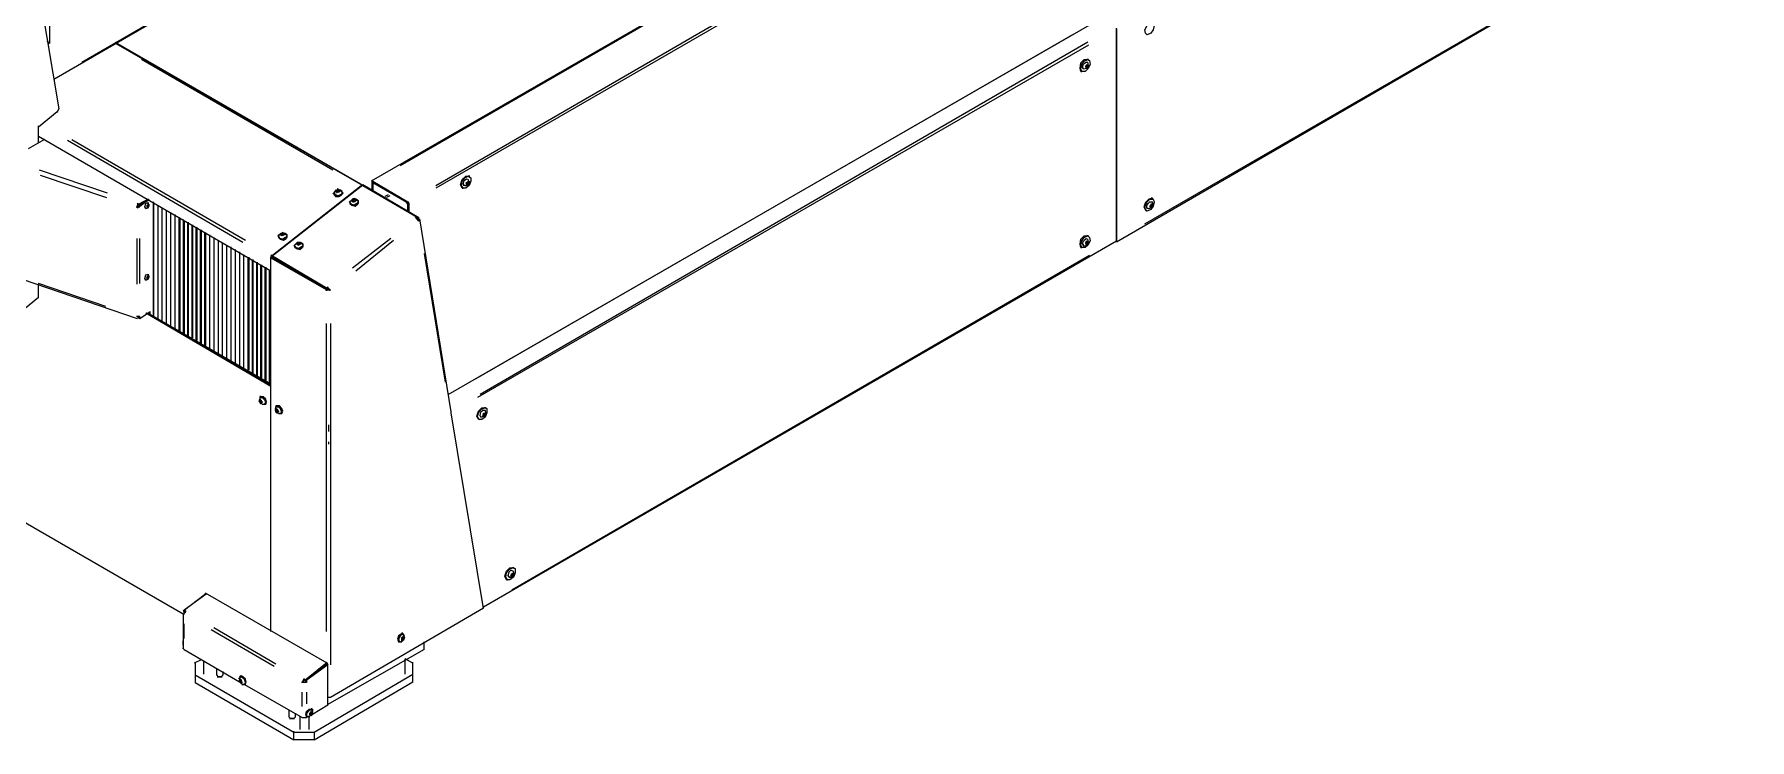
# Model space of a CAD drawing. Header units: inches. Extents: x 144 to 9879, y -166 to 6992.
# Drawn here: x 7212 to 9627, y 963 to 1956 of the extents above; entities that cross this region are included whole.
import ezdxf

# ---------------------------------------------------------------- set-up
doc = ezdxf.new("R2010")
doc.units = ezdxf.units.IN
doc.header["$MEASUREMENT"] = 0

msp = doc.modelspace()

# ---------------------------------------------------------------- linework, layer by layer
at = {"color": 7}
for points in [[(7239.5, 1892.7), (8329.4, 2522.7)], [(7279, 1916.7), (8291.1, 2502.4)], [(8655.2, 2307.1), (7686.2, 1749)], [(8616.9, 2284.4), (7727, 1770.5)], [(7777.3, 1743), (8666, 2258)], [(8667.2, 2253.2), (7777.3, 1739.4)], [(8735.5, 1663.9), (9626.6, 2180.2)], [(8775, 1689.1), (9588.3, 2158.6)], [(7246.7, 1850.8), (7204.7, 2102.3)], [(7233.5, 2119.1), (7233.5, 1943)], [(8712.7, 1977.7), (7794, 1448.3)], [(8735.5, 1665.1), (8735.5, 1964.6)], [(8735.5, 1963.4), (8735.5, 1665.1)], [(8787, 1971.8), (8788.2, 1968.2), (8787, 1962.2), (8783.4, 1957.4), (8778.6, 1955), (8776.2, 1957.4), (8775, 1962.2), (8778.6, 1968.2), (8782.2, 1971.8), (8787, 1971.8)], [(7233.5, 1943), (7229.9, 1946.6)], [(7231.1, 1945.4), (7233.5, 1943)], [(7674.3, 1743), (7325.7, 1944.2)], [(7326.9, 1943), (7674.3, 1743)], [(8673.2, 1955), (7833.6, 1471.1)], [(8696, 1940.6), (7836, 1444.7)], [(7839.6, 1449.5), (8694.8, 1945.4)], [(7632.3, 1764.5), (7362.8, 1920.3)], [(8685.2, 1903.5), (8684, 1908.3), (8685.2, 1915.5), (8690, 1920.3), (8694.8, 1920.3)], [(8686.4, 1903.5), (8685.2, 1907.1), (8686.4, 1913.1), (8690, 1917.9), (8694.8, 1920.3), (8697.2, 1919.1), (8698.3, 1913.1), (8694.8, 1907.1), (8691.2, 1903.5), (8686.4, 1903.5)], [(8688.8, 1907.1), (8687.6, 1909.5), (8688.8, 1914.3), (8692.4, 1916.7), (8694.8, 1916.7)], [(8688.8, 1907.1), (8693.6, 1908.3), (8696, 1911.9), (8694.8, 1916.7)], [(8688.8, 1907.1), (8688.8, 1908.3)], [(8693.6, 1911.9), (8691.2, 1910.7)], [(8693.6, 1910.7), (8691.2, 1909.5)], [(8694.8, 1913.1), (8696, 1910.7), (8693.6, 1908.3), (8692.4, 1908.3), (8692.4, 1911.9), (8694.8, 1913.1)], [(8692.4, 1910.7), (8692.4, 1911.9)], [(8694.8, 1911.9), (8692.4, 1911.9)], [(8692.4, 1909.5), (8692.4, 1910.7)], [(8692.4, 1910.7), (8692.4, 1908.3)], [(8692.4, 1908.3), (8692.4, 1909.5)], [(8692.4, 1909.5), (8693.6, 1908.3)], [(8692.4, 1909.5), (8693.6, 1908.3)], [(8692.4, 1909.5), (8692.4, 1908.3)], [(8692.4, 1908.3), (8693.6, 1908.3)], [(8692.4, 1908.3), (8693.6, 1908.3)], [(8696, 1920.3), (8693.6, 1920.3)], [(8693.6, 1911.9), (8693.6, 1913.1)], [(8693.6, 1910.7), (8693.6, 1911.9)], [(8693.6, 1911.9), (8693.6, 1910.7)], [(8693.6, 1908.3), (8694.8, 1911.9)], [(8694.8, 1911.9), (8693.6, 1911.9)], [(8693.6, 1908.3), (8694.8, 1911.9)], [(8693.6, 1910.7), (8694.8, 1910.7)], [(8693.6, 1910.7), (8694.8, 1910.7)], [(8693.6, 1908.3), (8693.6, 1909.5)], [(8694.8, 1911.9), (8694.8, 1913.1)], [(8694.8, 1910.7), (8694.8, 1913.1)], [(8694.8, 1910.7), (8694.8, 1911.9)], [(8694.8, 1910.7), (8694.8, 1911.9)], [(8685.2, 1903.5), (8686.4, 1903.5)], [(7217.9, 1825.6), (7244.3, 1847.2)], [(7244.3, 1846), (7246.7, 1852)], [(7217.9, 1802.9), (7217.9, 1826.8)], [(7217.9, 1812.5), (7544.9, 1623.2)], [(7226.3, 1807.7), (7203.5, 1794.5)], [(7505.4, 1662.7), (7258.6, 1806.5)], [(7264.6, 1807.7), (7509, 1666.3)], [(7314.9, 1732.2), (7219.1, 1764.5)], [(7220.3, 1757.4), (7313.7, 1726.2)], [(7546.1, 1643.6), (7674.3, 1744.2)], [(7547.3, 1644.8), (7671.9, 1743)], [(7753.3, 1697.5), (7674.3, 1744.2)], [(7674.3, 1743), (7750.9, 1698.7)], [(7675.5, 1743), (7675.5, 1744.2)], [(7687.4, 1747.8), (7688.6, 1750.2)], [(7687.4, 1746.6), (7688.6, 1749)], [(7687.4, 1735.8), (7687.4, 1749)], [(7687.4, 1746.6), (7688.6, 1749)], [(7687.4, 1745.4), (7689.8, 1747.8)], [(7689.8, 1747.8), (7687.4, 1747.8)], [(7687.4, 1735.8), (7687.4, 1747.8)], [(7687.4, 1735.8), (7687.4, 1746.6)], [(7689.8, 1745.4), (7687.4, 1745.4)], [(7689.8, 1745.4), (7687.4, 1745.4)], [(7688.6, 1749), (7737.7, 1720.2)], [(7688.6, 1747.8), (7737.7, 1720.2)], [(7736.5, 1719), (7688.6, 1746.6)], [(7688.6, 1745.4), (7688.6, 1734.6)], [(7689.8, 1746.6), (7736.5, 1720.2)], [(7814.4, 1739.4), (7812, 1744.2), (7814.4, 1751.4), (7819.2, 1756.2), (7824, 1756.2)], [(7815.6, 1739.4), (7813.2, 1743), (7814.4, 1749), (7818, 1753.8), (7822.8, 1756.2), (7826.4, 1753.8), (7826.4, 1749), (7824, 1743), (7819.2, 1739.4), (7815.6, 1739.4)], [(7814.4, 1739.4), (7815.6, 1739.4)], [(7816.8, 1743), (7815.6, 1745.4), (7816.8, 1750.2), (7820.4, 1752.6), (7822.8, 1751.4)], [(7818, 1743), (7815.6, 1743)], [(7818, 1743), (7821.6, 1743), (7824, 1747.8), (7822.8, 1751.4)], [(7822.8, 1747.8), (7819.2, 1746.6)], [(7821.6, 1746.6), (7819.2, 1745.4)], [(7824, 1749), (7824, 1746.6), (7821.6, 1744.2), (7820.4, 1744.2), (7821.6, 1747.8), (7824, 1749)], [(7820.4, 1746.6), (7820.4, 1747.8)], [(7820.4, 1745.4), (7820.4, 1746.6)], [(7820.4, 1746.6), (7820.4, 1744.2)], [(7820.4, 1744.2), (7820.4, 1745.4)], [(7820.4, 1745.4), (7822.8, 1744.2)], [(7820.4, 1745.4), (7822.8, 1744.2)], [(7820.4, 1745.4), (7820.4, 1744.2)], [(7820.4, 1744.2), (7822.8, 1744.2)], [(7820.4, 1744.2), (7822.8, 1744.2)], [(7821.6, 1746.6), (7821.6, 1747.8)], [(7821.6, 1747.8), (7821.6, 1746.6)], [(7824, 1747.8), (7821.6, 1747.8)], [(7824, 1747.8), (7821.6, 1747.8)], [(7821.6, 1746.6), (7824, 1745.4)], [(7821.6, 1746.6), (7824, 1745.4)], [(7825.2, 1756.2), (7822.8, 1756.2)], [(7822.8, 1747.8), (7822.8, 1749)], [(7822.8, 1744.2), (7824, 1746.6)], [(7822.8, 1744.2), (7824, 1746.6)], [(7822.8, 1744.2), (7822.8, 1745.4)], [(7824, 1747.8), (7824, 1749)], [(7824, 1745.4), (7824, 1749)], [(7824, 1745.4), (7824, 1747.8)], [(7824, 1745.4), (7824, 1746.6)], [(7358.1, 1716.6), (7355.7, 1711.8)], [(7358.1, 1716.6), (7355.7, 1713)], [(7360.4, 1715.4), (7356.9, 1717.8)], [(7360.4, 1716.6), (7356.9, 1716.6)], [(7358.1, 1716.6), (7358.1, 1717.8)], [(7360.4, 1714.2), (7358.1, 1716.6)], [(7359.2, 1715.4), (7373.6, 1723.8)], [(7372.4, 1723.8), (7359.2, 1716.6)], [(7373.6, 1722.6), (7359.2, 1715.4)], [(7359.2, 1713), (7359.2, 1716.6)], [(7360.4, 1714.2), (7373.6, 1723.8)], [(7360.4, 1716.6), (7360.4, 1715.4)], [(7360.4, 1713), (7360.4, 1715.4)], [(7362.8, 1716.6), (7362.8, 1717.8)], [(7368.8, 1710.6), (7367.6, 1713), (7368.8, 1717.8), (7372.4, 1719)], [(7368.8, 1710.6), (7372.4, 1711.8), (7373.6, 1715.4)], [(7372.4, 1715.4), (7370, 1714.2)], [(7373.6, 1715.4), (7371.2, 1719)], [(7371.2, 1715.4), (7372.4, 1714.2)], [(7371.2, 1714.2), (7371.2, 1715.4)], [(7373.6, 1715.4), (7371.2, 1715.4)], [(7373.6, 1715.4), (7371.2, 1715.4)], [(7371.2, 1711.8), (7371.2, 1714.2), (7372.4, 1715.4), (7372.4, 1713), (7371.2, 1711.8)], [(7372.4, 1719), (7372.4, 1717.8)], [(7372.4, 1715.4), (7372.4, 1716.6)], [(7372.4, 1714.2), (7372.4, 1715.4)], [(7372.4, 1711.8), (7373.6, 1715.4)], [(7373.6, 1714.2), (7372.4, 1714.2), (7372.4, 1715.4), (7373.6, 1715.4)], [(7372.4, 1711.8), (7373.6, 1715.4)], [(7373.6, 1715.4), (7373.6, 1716.6)], [(7373.6, 1714.2), (7373.6, 1716.6)], [(7373.6, 1714.2), (7373.6, 1715.4)], [(7379.6, 1559.7), (7379.6, 1720.2)], [(7379.6, 1719), (7379.6, 1559.7)], [(7379.6, 1719), (7379.6, 1559.7)], [(7385.6, 1715.4), (7385.6, 1556.1)], [(7385.6, 1715.4), (7385.6, 1556.1)], [(7635.9, 1735.8), (7632.3, 1731)], [(7633.5, 1731), (7635.9, 1728.6), (7640.7, 1728.6), (7645.5, 1731), (7645.5, 1734.6), (7641.9, 1737)], [(7635.9, 1735.8), (7633.5, 1732.2)], [(7633.5, 1731), (7635.9, 1727.4), (7640.7, 1727.4), (7644.3, 1729.8), (7646.7, 1732.2)], [(7633.5, 1731), (7633.5, 1732.2)], [(7645.5, 1733.4), (7644.3, 1731), (7639.5, 1728.6), (7635.9, 1729.8), (7634.7, 1732.2)], [(7638.3, 1734.6), (7635.9, 1737)], [(7638.3, 1734.6), (7635.9, 1737)], [(7639.5, 1737), (7635.9, 1735.8)], [(7639.5, 1737), (7635.9, 1735.8)], [(7635.9, 1734.6), (7638.3, 1737), (7641.9, 1737), (7641.9, 1734.6), (7638.3, 1733.4), (7635.9, 1734.6)], [(7644.3, 1734.6), (7640.7, 1737), (7635.9, 1735.8)], [(7637.1, 1735.8), (7637.1, 1737)], [(7637.1, 1733.4), (7638.3, 1735.8)], [(7637.1, 1734.6), (7637.1, 1735.8)], [(7637.1, 1735.8), (7637.1, 1734.6)], [(7637.1, 1735.8), (7637.1, 1734.6)], [(7637.1, 1734.6), (7637.1, 1733.4), (7638.3, 1733.4)], [(7637.1, 1734.6), (7638.3, 1733.4)], [(7641.9, 1735.8), (7638.3, 1738.2)], [(7638.3, 1734.6), (7638.3, 1735.8)], [(7638.3, 1733.4), (7640.7, 1735.8)], [(7638.3, 1734.6), (7639.5, 1734.6)], [(7638.3, 1733.4), (7638.3, 1734.6)], [(7639.5, 1737), (7639.5, 1738.2)], [(7639.5, 1734.6), (7639.5, 1738.2)], [(7639.5, 1737), (7639.5, 1734.6)], [(7641.9, 1735.8), (7640.7, 1735.8), (7639.5, 1737)], [(7639.5, 1734.6), (7639.5, 1735.8)], [(7639.5, 1734.6), (7640.7, 1734.6)], [(7640.7, 1734.6), (7641.9, 1737)], [(7640.7, 1734.6), (7640.7, 1735.8)], [(7640.7, 1734.6), (7641.9, 1734.6), (7641.9, 1735.8)], [(7640.7, 1733.4), (7640.7, 1735.8)], [(7641.9, 1735.8), (7641.9, 1737)], [(7644.3, 1734.6), (7645.5, 1733.4)], [(7646.7, 1732.2), (7644.3, 1734.6)], [(7658.7, 1722.6), (7655.1, 1719)], [(7656.3, 1719), (7658.7, 1715.4), (7663.5, 1715.4), (7668.3, 1717.8), (7668.3, 1721.4), (7664.7, 1723.8)], [(7667.1, 1721.4), (7663.5, 1723.8), (7659.9, 1723.8), (7656.3, 1720.2)], [(7656.3, 1717.8), (7658.7, 1715.4), (7663.5, 1714.2), (7667.1, 1716.6), (7668.3, 1720.2)], [(7668.3, 1720.2), (7665.9, 1717.8), (7662.3, 1715.4), (7657.5, 1716.6), (7656.3, 1720.2)], [(7656.3, 1719), (7656.3, 1717.8)], [(7661.1, 1723.8), (7658.7, 1722.6)], [(7661.1, 1723.8), (7658.7, 1722.6)], [(7658.7, 1721.4), (7661.1, 1723.8), (7663.5, 1723.8), (7664.7, 1721.4), (7661.1, 1720.2), (7658.7, 1721.4)], [(7659.9, 1722.6), (7659.9, 1723.8)], [(7663.5, 1723.8), (7659.9, 1723.8)], [(7663.5, 1723.8), (7659.9, 1723.8)], [(7659.9, 1722.6), (7659.9, 1720.2)], [(7659.9, 1722.6), (7659.9, 1720.2)], [(7659.9, 1721.4), (7661.1, 1721.4)], [(7659.9, 1720.2), (7659.9, 1721.4)], [(7659.9, 1720.2), (7661.1, 1720.2)], [(7659.9, 1720.2), (7662.3, 1720.2)], [(7661.1, 1721.4), (7661.1, 1725)], [(7661.1, 1723.8), (7661.1, 1725)], [(7661.1, 1721.4), (7661.1, 1725)], [(7661.1, 1721.4), (7661.1, 1722.6)], [(7661.1, 1721.4), (7663.5, 1721.4)], [(7664.7, 1721.4), (7662.3, 1725)], [(7662.3, 1720.2), (7664.7, 1722.6)], [(7662.3, 1720.2), (7662.3, 1721.4)], [(7663.5, 1721.4), (7663.5, 1725)], [(7663.5, 1723.8), (7663.5, 1725)], [(7663.5, 1721.4), (7663.5, 1725)], [(7664.7, 1721.4), (7663.5, 1721.4), (7663.5, 1723.8)], [(7663.5, 1721.4), (7663.5, 1722.6)], [(7663.5, 1720.2), (7664.7, 1722.6)], [(7664.7, 1721.4), (7664.7, 1722.6)], [(7667.1, 1721.4), (7668.3, 1720.2)], [(7668.3, 1720.2), (7668.3, 1721.4)], [(7710.2, 1729.8), (7705.4, 1727.4)], [(7712.6, 1728.6), (7707.8, 1726.2)], [(7737.7, 1716.6), (7735.3, 1720.2)], [(7736.5, 1720.2), (7738.9, 1716.6)], [(7737.7, 1720.2), (7738.9, 1717.8)], [(7737.7, 1720.2), (7738.9, 1717.8)], [(7737.7, 1707.1), (7737.7, 1717.8)], [(7738.9, 1717.8), (7738.9, 1705.9)], [(7738.9, 1717.8), (7738.9, 1705.9)], [(7738.9, 1716.6), (7738.9, 1705.9)], [(8785.8, 1725), (8781, 1723.8), (8776.2, 1719), (8773.8, 1713), (8776.2, 1708.3)], [(8787, 1723.8), (8788.2, 1720.2), (8787, 1714.2), (8783.4, 1709.4), (8778.6, 1707.1), (8776.2, 1709.4), (8775, 1714.2), (8778.6, 1720.2), (8782.2, 1723.8), (8787, 1723.8)], [(8778.6, 1710.6), (8777.4, 1714.2), (8779.8, 1717.8), (8782.2, 1720.2), (8785.8, 1720.2)], [(8779.8, 1710.6), (8784.6, 1711.8), (8787, 1715.4), (8785.8, 1720.2)], [(8784.6, 1716.6), (8782.2, 1714.2)], [(8785.8, 1716.6), (8785.8, 1714.2), (8784.6, 1711.8), (8782.2, 1713), (8783.4, 1715.4), (8785.8, 1716.6)], [(8784.6, 1715.4), (8782.2, 1713)], [(8785.8, 1716.6), (8783.4, 1716.6)], [(8783.4, 1714.2), (8783.4, 1715.4)], [(8787, 1723.8), (8784.6, 1726.2)], [(8784.6, 1716.6), (8784.6, 1717.8)], [(8784.6, 1715.4), (8784.6, 1716.6)], [(8784.6, 1716.6), (8784.6, 1715.4)], [(8785.8, 1716.6), (8784.6, 1716.6)], [(8784.6, 1715.4), (8785.8, 1714.2)], [(8784.6, 1715.4), (8785.8, 1714.2)], [(8784.6, 1713), (8785.8, 1715.4)], [(8784.6, 1713), (8785.8, 1715.4)], [(8785.8, 1716.6), (8785.8, 1717.8)], [(8785.8, 1714.2), (8785.8, 1717.8)], [(8785.8, 1714.2), (8785.8, 1716.6)], [(8785.8, 1714.2), (8785.8, 1715.4)], [(7356.9, 1711.8), (7360.4, 1714.2)], [(7356.9, 1713), (7359.2, 1713)], [(7356.9, 1713), (7356.9, 1711.8)], [(7359.2, 1713), (7360.4, 1713)], [(7372.4, 1714.2), (7370, 1713)], [(7370, 1713), (7371.2, 1713), (7371.2, 1711.8)], [(7373.6, 1714.2), (7371.2, 1714.2)], [(7371.2, 1713), (7371.2, 1714.2)], [(7371.2, 1714.2), (7371.2, 1711.8)], [(7371.2, 1711.8), (7371.2, 1713)], [(7371.2, 1713), (7372.4, 1711.8)], [(7371.2, 1713), (7372.4, 1711.8)], [(7371.2, 1711.8), (7371.2, 1713), (7371.2, 1711.8), (7372.4, 1711.8)], [(7371.2, 1711.8), (7372.4, 1711.8)], [(7372.4, 1714.2), (7373.6, 1714.2)], [(7372.4, 1711.8), (7372.4, 1713)], [(7391.6, 1711.8), (7391.6, 1552.5)], [(7391.6, 1711.8), (7391.6, 1552.5)], [(7397.6, 1708.3), (7397.6, 1548.9)], [(7397.6, 1708.3), (7397.6, 1548.9)], [(7403.6, 1704.7), (7403.6, 1545.4)], [(7403.6, 1704.7), (7403.6, 1545.4)], [(7409.6, 1702.3), (7409.6, 1543)], [(7409.6, 1701.1), (7409.6, 1541.8)], [(7415.5, 1698.7), (7415.5, 1539.4)], [(7416.7, 1697.5), (7416.7, 1538.2)], [(7421.5, 1695.1), (7421.5, 1535.8)], [(7422.7, 1693.9), (7422.7, 1534.6)], [(7427.5, 1691.5), (7427.5, 1532.2)], [(7428.7, 1691.5), (7428.7, 1531)], [(7753.3, 1692.7), (7748.5, 1698.7)], [(7750.9, 1698.7), (7748.5, 1697.5)], [(7752.1, 1697.5), (7749.7, 1696.3)], [(7750.9, 1698.7), (7752.1, 1697.5)], [(7753.3, 1697.5), (7750.9, 1697.5)], [(7753.3, 1696.3), (7750.9, 1695.1)], [(7752.1, 1695.1), (7752.1, 1698.7)], [(7752.1, 1697.5), (7752.1, 1698.7)], [(7752.1, 1695.1), (7752.1, 1696.3)], [(7752.1, 1695.1), (7752.1, 1693.9)], [(7753.3, 1696.3), (7753.3, 1698.7)], [(7753.3, 1696.3), (7753.3, 1692.7)], [(7798.8, 1424.4), (7754.5, 1696.3)], [(8776.2, 1708.3), (8777.4, 1707.1)], [(8779.8, 1710.6), (8777.4, 1710.6)], [(8782.2, 1714.2), (8782.2, 1713), (8783.4, 1713)], [(8783.4, 1713), (8783.4, 1714.2)], [(8783.4, 1713), (8783.4, 1714.2)], [(8783.4, 1714.2), (8783.4, 1713)], [(8783.4, 1713), (8784.6, 1713)], [(8783.4, 1713), (8784.6, 1713)], [(8783.4, 1713), (8784.6, 1713)], [(8783.4, 1713), (8784.6, 1713)], [(8784.6, 1713), (8784.6, 1714.2)], [(7356.9, 1604), (7356.9, 1668.7)], [(7360.4, 1605.2), (7360.4, 1668.7)], [(7433.5, 1687.9), (7433.5, 1528.6)], [(7434.7, 1687.9), (7434.7, 1528.6)], [(7439.5, 1684.3), (7439.5, 1525)], [(7440.7, 1684.3), (7440.7, 1525)], [(7445.5, 1680.7), (7445.5, 1521.4)], [(7446.7, 1680.7), (7446.7, 1521.4)], [(7451.5, 1677.1), (7451.5, 1517.8)], [(7452.7, 1677.1), (7452.7, 1517.8)], [(7458.7, 1673.5), (7458.7, 1514.2)], [(7458.7, 1673.5), (7458.7, 1514.2)], [(7464.7, 1669.9), (7464.7, 1510.6)], [(7464.7, 1669.9), (7464.7, 1510.6)], [(7470.6, 1666.3), (7470.6, 1507)], [(7470.6, 1666.3), (7470.6, 1507)], [(7558.1, 1674.7), (7554.5, 1671.1)], [(7558.1, 1674.7), (7554.5, 1672.3)], [(7555.7, 1671.1), (7558.1, 1667.5), (7562.9, 1667.5), (7567.7, 1669.9), (7567.7, 1673.5), (7564.1, 1675.9)], [(7555.7, 1669.9), (7558.1, 1667.5), (7562.9, 1666.3), (7566.5, 1668.7), (7567.7, 1672.3)], [(7567.7, 1672.3), (7565.3, 1669.9), (7561.7, 1667.5), (7556.9, 1668.7), (7555.7, 1672.3)], [(7555.7, 1671.1), (7555.7, 1669.9)], [(7560.5, 1673.5), (7558.1, 1675.9)], [(7560.5, 1673.5), (7558.1, 1675.9)], [(7561.7, 1675.9), (7558.1, 1674.7)], [(7561.7, 1675.9), (7558.1, 1674.7)], [(7558.1, 1673.5), (7560.5, 1675.9), (7562.9, 1675.9), (7564.1, 1673.5), (7560.5, 1672.3), (7558.1, 1673.5)], [(7566.5, 1673.5), (7562.9, 1675.9), (7558.1, 1674.7)], [(7559.3, 1674.7), (7559.3, 1675.9)], [(7559.3, 1673.5), (7559.3, 1674.7)], [(7559.3, 1674.7), (7559.3, 1673.5)], [(7559.3, 1674.7), (7559.3, 1673.5)], [(7559.3, 1673.5), (7560.5, 1673.5)], [(7559.3, 1673.5), (7559.3, 1673.5), (7560.5, 1672.3)], [(7559.3, 1673.5), (7560.5, 1672.3)], [(7564.1, 1674.7), (7560.5, 1677.1)], [(7560.5, 1673.5), (7561.7, 1675.9)], [(7560.5, 1673.5), (7560.5, 1674.7)], [(7560.5, 1672.3), (7562.9, 1674.7)], [(7560.5, 1672.3), (7560.5, 1673.5)], [(7561.7, 1675.9), (7561.7, 1677.1)], [(7561.7, 1674.7), (7561.7, 1677.1)], [(7561.7, 1675.9), (7561.7, 1674.7)], [(7561.7, 1674.7), (7561.7, 1675.9)], [(7564.1, 1674.7), (7562.9, 1674.7), (7562.9, 1675.9), (7561.7, 1675.9)], [(7561.7, 1674.7), (7562.9, 1673.5)], [(7562.9, 1673.5), (7564.1, 1675.9)], [(7562.9, 1673.5), (7562.9, 1674.7)], [(7562.9, 1673.5), (7562.9, 1674.7), (7564.1, 1674.7)], [(7562.9, 1673.5), (7562.9, 1674.7)], [(7564.1, 1674.7), (7564.1, 1675.9)], [(7566.5, 1673.5), (7567.7, 1672.3)], [(7567.7, 1672.3), (7567.7, 1673.5)], [(7713.8, 1668.7), (7659.9, 1626.8)], [(7664.7, 1623.2), (7717.4, 1666.3)], [(8685.2, 1655.6), (8684, 1660.3), (8685.2, 1667.5), (8690, 1672.3), (8694.8, 1672.3)], [(8686.4, 1655.6), (8685.2, 1659.1), (8686.4, 1665.1), (8690, 1669.9), (8694.8, 1672.3), (8697.2, 1669.9), (8698.3, 1665.1), (8694.8, 1659.1), (8691.2, 1655.6), (8686.4, 1655.6)], [(8688.8, 1659.1), (8687.6, 1661.5), (8688.8, 1665.1), (8692.4, 1668.7), (8694.8, 1667.5)], [(8688.8, 1657.9), (8693.6, 1659.1), (8696, 1663.9), (8694.8, 1667.5)], [(8696, 1672.3), (8693.6, 1672.3)], [(8735.5, 1663.9), (8735.5, 1666.3)], [(7476.6, 1662.7), (7476.6, 1503.4)], [(7476.6, 1662.7), (7476.6, 1503.4)], [(7482.6, 1659.1), (7482.6, 1499.8)], [(7482.6, 1659.1), (7482.6, 1499.8)], [(7488.6, 1656.7), (7488.6, 1497.4)], [(7488.6, 1655.6), (7488.6, 1496.2)], [(7494.6, 1653.2), (7494.6, 1493.9)], [(7494.6, 1652), (7494.6, 1492.7)], [(7500.6, 1649.6), (7500.6, 1490.3)], [(7500.6, 1648.4), (7500.6, 1489.1)], [(7506.6, 1646), (7506.6, 1485.5)], [(7506.6, 1646), (7506.6, 1486.7)], [(7512.6, 1642.4), (7512.6, 1483.1)], [(7513.8, 1642.4), (7513.8, 1483.1)], [(7624, 1598.1), (7544.9, 1644.8)], [(7544.9, 1641.2), (7546.1, 1643.6)], [(7624, 1596.9), (7544.9, 1643.6)], [(7544.9, 1115.4), (7544.9, 1642.4)], [(7546.1, 1643.6), (7546.1, 1642.4)], [(7546.1, 1642.4), (7624, 1596.9)], [(7546.1, 1642.4), (7546.1, 1641.2)], [(7580.8, 1661.5), (7577.2, 1657.9)], [(7578.4, 1657.9), (7580.8, 1654.4), (7585.6, 1654.4), (7590.4, 1656.7), (7590.4, 1660.3), (7586.8, 1662.7)], [(7589.2, 1660.3), (7585.6, 1662.7), (7582, 1662.7), (7578.4, 1659.1)], [(7578.4, 1656.7), (7580.8, 1654.4), (7585.6, 1653.2), (7589.2, 1655.6), (7590.4, 1659.1)], [(7590.4, 1659.1), (7588, 1656.7), (7584.4, 1654.4), (7579.6, 1655.6), (7578.4, 1659.1)], [(7578.4, 1657.9), (7578.4, 1656.7)], [(7583.2, 1662.7), (7580.8, 1661.5)], [(7583.2, 1662.7), (7580.8, 1661.5)], [(7580.8, 1660.3), (7583.2, 1662.7), (7585.6, 1662.7), (7586.8, 1660.3), (7583.2, 1659.1), (7580.8, 1660.3)], [(7582, 1660.3), (7583.2, 1662.7)], [(7582, 1661.5), (7582, 1662.7)], [(7585.6, 1662.7), (7582, 1662.7)], [(7585.6, 1662.7), (7582, 1662.7)], [(7582, 1660.3), (7582, 1661.5)], [(7582, 1661.5), (7582, 1660.3)], [(7582, 1661.5), (7582, 1660.3)], [(7582, 1660.3), (7583.2, 1659.1)], [(7582, 1660.3), (7584.4, 1659.1)], [(7583.2, 1661.5), (7583.2, 1663.9)], [(7583.2, 1662.7), (7583.2, 1663.9)], [(7583.2, 1661.5), (7583.2, 1663.9)], [(7583.2, 1661.5), (7583.2, 1662.7)], [(7583.2, 1661.5), (7585.6, 1660.3)], [(7584.4, 1659.1), (7585.6, 1661.5)], [(7584.4, 1659.1), (7584.4, 1660.3)], [(7584.4, 1660.3), (7585.6, 1660.3)], [(7585.6, 1660.3), (7585.6, 1663.9)], [(7585.6, 1662.7), (7585.6, 1663.9)], [(7585.6, 1660.3), (7585.6, 1663.9)], [(7585.6, 1660.3), (7585.6, 1663.9)], [(7585.6, 1660.3), (7585.6, 1662.7)], [(7585.6, 1660.3), (7585.6, 1661.5)], [(7585.6, 1660.3), (7585.6, 1661.5)], [(7589.2, 1660.3), (7590.4, 1659.1)], [(7590.4, 1659.1), (7590.4, 1660.3)], [(7760.5, 1647.2), (7790.4, 1466.3)], [(7844.3, 1150.1), (8735.5, 1665.1)], [(7883.9, 1174), (8697.2, 1644.8)], [(8685.2, 1655.6), (8686.4, 1655.6)], [(8688.8, 1657.9), (8688.8, 1660.3)], [(8693.6, 1663.9), (8691.2, 1662.7)], [(8693.6, 1662.7), (8691.2, 1661.5)], [(8694.8, 1665.1), (8696, 1662.7), (8693.6, 1659.1), (8692.4, 1660.3), (8692.4, 1663.9), (8694.8, 1665.1)], [(8692.4, 1662.7), (8692.4, 1663.9)], [(8694.8, 1663.9), (8692.4, 1663.9)], [(8692.4, 1661.5), (8692.4, 1662.7)], [(8692.4, 1662.7), (8692.4, 1660.3)], [(8692.4, 1660.3), (8692.4, 1661.5)], [(8692.4, 1661.5), (8693.6, 1660.3)], [(8692.4, 1661.5), (8693.6, 1660.3)], [(8692.4, 1661.5), (8692.4, 1660.3)], [(8692.4, 1660.3), (8693.6, 1660.3)], [(8692.4, 1660.3), (8693.6, 1660.3)], [(8693.6, 1663.9), (8693.6, 1665.1)], [(8693.6, 1662.7), (8693.6, 1663.9)], [(8693.6, 1663.9), (8693.6, 1662.7)], [(8694.8, 1663.9), (8693.6, 1663.9)], [(8693.6, 1662.7), (8694.8, 1661.5)], [(8693.6, 1662.7), (8694.8, 1661.5)], [(8693.6, 1660.3), (8694.8, 1662.7)], [(8693.6, 1660.3), (8694.8, 1662.7)], [(8693.6, 1660.3), (8693.6, 1661.5)], [(8694.8, 1663.9), (8694.8, 1665.1)], [(8694.8, 1661.5), (8694.8, 1665.1)], [(8694.8, 1661.5), (8694.8, 1663.9)], [(8694.8, 1661.5), (8694.8, 1662.7)], [(8735.5, 1665.1), (8735.5, 1663.9)], [(7368.8, 1610), (7367.6, 1612.4), (7368.8, 1617.2), (7372.4, 1618.4)], [(7373.6, 1614.8), (7371.2, 1618.4)], [(7372.4, 1618.4), (7372.4, 1617.2)], [(7518.6, 1638.8), (7518.6, 1479.5)], [(7519.7, 1638.8), (7519.7, 1479.5)], [(7524.5, 1635.2), (7524.5, 1475.9)], [(7525.7, 1635.2), (7525.7, 1475.9)], [(7530.5, 1631.6), (7530.5, 1472.3)], [(7531.7, 1631.6), (7531.7, 1472.3)], [(7536.5, 1628), (7536.5, 1468.7)], [(7537.7, 1628), (7537.7, 1468.7)], [(7542.5, 1624.4), (7542.5, 1465.1)], [(7543.7, 1624.4), (7543.7, 1465.1)], [(7544.9, 1641.2), (7622.8, 1596.9)], [(7544.9, 1623.2), (7544.9, 1641.2)], [(7177.2, 1617.2), (7356.9, 1556.1)], [(7312.5, 1572.9), (7217.9, 1605.2)], [(7217.9, 1584.9), (7217.9, 1604)], [(7368.8, 1610), (7372.4, 1611.2), (7373.6, 1614.8)], [(7372.4, 1614.8), (7370, 1613.6)], [(7372.4, 1613.6), (7370, 1612.4)], [(7370, 1612.4), (7371.2, 1612.4)], [(7371.2, 1614.8), (7372.4, 1613.6)], [(7371.2, 1613.6), (7371.2, 1614.8)], [(7373.6, 1614.8), (7371.2, 1614.8)], [(7373.6, 1614.8), (7371.2, 1614.8)], [(7371.2, 1611.2), (7371.2, 1613.6), (7372.4, 1614.8), (7372.4, 1612.4), (7371.2, 1611.2)], [(7373.6, 1613.6), (7371.2, 1613.6)], [(7371.2, 1612.4), (7371.2, 1613.6)], [(7371.2, 1612.4), (7371.2, 1613.6)], [(7371.2, 1613.6), (7371.2, 1612.4)], [(7371.2, 1612.4), (7372.4, 1611.2)], [(7371.2, 1612.4), (7372.4, 1611.2)], [(7371.2, 1612.4), (7371.2, 1611.2), (7372.4, 1611.2)], [(7371.2, 1612.4), (7372.4, 1611.2)], [(7372.4, 1614.8), (7372.4, 1616)], [(7372.4, 1613.6), (7372.4, 1614.8)], [(7372.4, 1611.2), (7373.6, 1614.8)], [(7373.6, 1613.6), (7372.4, 1613.6), (7372.4, 1614.8), (7373.6, 1614.8)], [(7372.4, 1611.2), (7373.6, 1614.8)], [(7372.4, 1613.6), (7373.6, 1613.6)], [(7372.4, 1611.2), (7372.4, 1612.4)], [(7373.6, 1614.8), (7373.6, 1616)], [(7373.6, 1613.6), (7373.6, 1616)], [(7373.6, 1613.6), (7373.6, 1614.8)], [(7628.7, 1595.7), (7621.6, 1595.7)], [(7625.2, 1599.3), (7622.8, 1598.1)], [(7625.2, 1598.1), (7622.8, 1596.9)], [(7622.8, 1596.9), (7624, 1596.9)], [(7622.8, 1596.9), (7622.8, 1595.7)], [(7627.5, 1595.7), (7622.8, 1595.7)], [(7622.8, 1595.7), (7624, 1595.7)], [(7628.7, 1595.7), (7624, 1600.5)], [(7627.5, 1595.7), (7624, 1599.3)], [(7624, 1598.1), (7624, 1596.9)], [(7624, 1596.9), (7624, 1595.7)], [(7625.2, 1598.1), (7625.2, 1600.5)], [(7627.5, 1595.7), (7628.7, 1595.7)], [(7165.2, 1543), (7217.9, 1586.1)], [(7360.4, 1558.5), (7355.7, 1558.5)], [(7356.9, 1558.5), (7358.1, 1557.3)], [(7356.9, 1558.5), (7358.1, 1558.5)], [(7358.1, 1558.5), (7358.1, 1557.3)], [(7358.1, 1558.5), (7359.2, 1557.3)], [(7358.1, 1557.3), (7360.4, 1556.1)], [(7359.2, 1557.3), (7359.2, 1559.7)], [(7360.4, 1556.1), (7374.8, 1565.7)], [(7360.4, 1556.1), (7360.4, 1558.5)], [(7544.9, 1460.3), (7368.8, 1563.3)], [(7544.9, 1461.5), (7370, 1563.3)], [(7371.2, 1563.3), (7544.9, 1462.7)], [(7372.4, 1563.3), (7544.9, 1463.9)], [(7374.8, 1562.1), (7374.8, 1565.7)], [(7374.8, 1564.5), (7374.8, 1565.7)], [(7622.8, 1548.9), (7622.8, 1115.4)], [(7628.7, 1548.9), (7628.7, 1068.6)], [(6790.3, 1504.6), (7421.5, 1140.5)], [(7544.9, 1115.4), (7544.9, 1461.5)], [(7530.5, 1444.7), (7528.1, 1440), (7530.5, 1436.4), (7535.3, 1435.2)], [(7530.5, 1441.2), (7528.1, 1440)], [(7530.5, 1441.2), (7528.1, 1440)], [(7530.5, 1441.2), (7528.1, 1440)], [(7536.5, 1435.2), (7537.7, 1437.6), (7536.5, 1442.3), (7532.9, 1445.9), (7529.3, 1445.9), (7529.3, 1442.3)], [(7531.7, 1438.8), (7529.3, 1442.3)], [(7531.7, 1440), (7529.3, 1442.3)], [(7529.3, 1440), (7529.3, 1441.2)], [(7530.5, 1441.2), (7529.3, 1441.2), (7529.3, 1440)], [(7531.7, 1436.4), (7530.5, 1437.6), (7529.3, 1440), (7530.5, 1441.2), (7532.9, 1438.8), (7531.7, 1436.4)], [(7529.3, 1440), (7530.5, 1437.6)], [(7529.3, 1440), (7530.5, 1437.6)], [(7531.7, 1438.8), (7529.3, 1437.6)], [(7530.5, 1445.9), (7530.5, 1447.1)], [(7537.7, 1435.2), (7538.9, 1438.8), (7537.7, 1442.3), (7534.1, 1445.9), (7530.5, 1445.9)], [(7530.5, 1444.7), (7530.5, 1445.9)], [(7530.5, 1444.7), (7532.9, 1444.7), (7536.5, 1441.2), (7537.7, 1437.6), (7535.3, 1435.2)], [(7530.5, 1441.2), (7530.5, 1442.3)], [(7530.5, 1441.2), (7530.5, 1442.3)], [(7530.5, 1441.2), (7530.5, 1442.3)], [(7532.9, 1437.6), (7530.5, 1441.2)], [(7530.5, 1437.6), (7531.7, 1440)], [(7530.5, 1437.6), (7530.5, 1438.8)], [(7532.9, 1438.8), (7530.5, 1438.8)], [(7530.5, 1437.6), (7531.7, 1437.6), (7531.7, 1436.4)], [(7530.5, 1437.6), (7531.7, 1436.4)], [(7531.7, 1440), (7531.7, 1441.2)], [(7531.7, 1438.8), (7531.7, 1440)], [(7531.7, 1436.4), (7532.9, 1438.8)], [(7531.7, 1436.4), (7531.7, 1437.6)], [(7531.7, 1436.4), (7531.7, 1437.6), (7532.9, 1437.6)], [(7532.9, 1437.6), (7532.9, 1438.8)], [(7532.9, 1435.2), (7536.5, 1435.2)], [(7536.5, 1435.2), (7537.7, 1435.2)], [(7559.3, 1422), (7560.5, 1424.4), (7559.3, 1429.2), (7555.7, 1432.8), (7552.1, 1432.8), (7550.9, 1429.2)], [(7552.1, 1431.6), (7550.9, 1426.8), (7553.3, 1423.2), (7558.1, 1422)], [(7553.3, 1428), (7550.9, 1426.8)], [(7553.3, 1428), (7550.9, 1426.8)], [(7554.5, 1425.6), (7550.9, 1424.4)], [(7552.1, 1431.6), (7555.7, 1431.6), (7558.1, 1429.2), (7559.3, 1425.6), (7559.3, 1422)], [(7554.5, 1425.6), (7552.1, 1429.2)], [(7554.5, 1426.8), (7552.1, 1429.2)], [(7552.1, 1428), (7553.3, 1428)], [(7552.1, 1426.8), (7552.1, 1428)], [(7552.1, 1428), (7552.1, 1426.8)], [(7552.1, 1428), (7552.1, 1426.8)], [(7552.1, 1428), (7554.5, 1426.8), (7555.7, 1424.4), (7553.3, 1423.2), (7552.1, 1425.6), (7552.1, 1428)], [(7552.1, 1426.8), (7552.1, 1424.4)], [(7552.1, 1426.8), (7552.1, 1424.4)], [(7553.3, 1432.8), (7553.3, 1434)], [(7560.5, 1422), (7561.7, 1425.6), (7560.5, 1429.2), (7556.9, 1432.8), (7553.3, 1432.8)], [(7553.3, 1428), (7553.3, 1429.2)], [(7553.3, 1428), (7553.3, 1429.2)], [(7555.7, 1424.4), (7553.3, 1428)], [(7553.3, 1424.4), (7554.5, 1426.8)], [(7555.7, 1425.6), (7553.3, 1425.6)], [(7554.5, 1426.8), (7554.5, 1428)], [(7554.5, 1425.6), (7554.5, 1426.8)], [(7554.5, 1423.2), (7555.7, 1425.6)], [(7555.7, 1424.4), (7555.7, 1425.6)], [(7798.8, 1422), (7798.8, 1425.6)], [(7837.2, 1414.8), (7834.8, 1418.4), (7837.2, 1425.6), (7841.9, 1430.4), (7846.7, 1430.4)], [(7838.4, 1413.6), (7836, 1417.2), (7837.2, 1423.2), (7840.7, 1428), (7845.5, 1430.4), (7849.1, 1429.2), (7849.1, 1423.2), (7846.7, 1417.2), (7841.9, 1413.6), (7838.4, 1413.6)], [(7840.7, 1417.2), (7839.6, 1419.6), (7840.7, 1424.4), (7843.1, 1426.8), (7846.7, 1426.8)], [(7840.7, 1417.2), (7845.5, 1418.4), (7847.9, 1422), (7846.7, 1426.8)], [(7847.9, 1430.4), (7845.5, 1430.4)], [(7553.3, 1424.4), (7550.9, 1424.4)], [(7553.3, 1424.4), (7554.5, 1424.4), (7554.5, 1423.2)], [(7553.3, 1424.4), (7554.5, 1423.2)], [(7554.5, 1423.2), (7554.5, 1424.4)], [(7554.5, 1423.2), (7554.5, 1424.4), (7555.7, 1424.4)], [(7555.7, 1422), (7559.3, 1422)], [(7559.3, 1422), (7556.9, 1422)], [(7559.3, 1422), (7560.5, 1422)], [(7626.3, 1396.8), (7626.3, 1406.4)], [(7626.3, 1396.8), (7626.3, 1406.4)], [(7844.3, 1147.7), (7798.8, 1423.2)], [(7837.2, 1414.8), (7838.4, 1413.6)], [(7840.7, 1417.2), (7840.7, 1418.4)], [(7846.7, 1423.2), (7846.7, 1420.8), (7845.5, 1418.4), (7843.1, 1418.4), (7844.3, 1422), (7846.7, 1423.2)], [(7845.5, 1422), (7843.1, 1420.8)], [(7845.5, 1420.8), (7843.1, 1419.6)], [(7844.3, 1420.8), (7844.3, 1422)], [(7846.7, 1422), (7844.3, 1422)], [(7844.3, 1419.6), (7844.3, 1420.8)], [(7844.3, 1420.8), (7844.3, 1418.4)], [(7844.3, 1418.4), (7844.3, 1419.6)], [(7844.3, 1419.6), (7845.5, 1418.4)], [(7844.3, 1419.6), (7845.5, 1418.4)], [(7844.3, 1419.6), (7844.3, 1418.4)], [(7844.3, 1418.4), (7845.5, 1418.4)], [(7844.3, 1418.4), (7845.5, 1418.4)], [(7845.5, 1422), (7845.5, 1423.2)], [(7845.5, 1420.8), (7845.5, 1422)], [(7845.5, 1422), (7845.5, 1420.8)], [(7845.5, 1418.4), (7846.7, 1422)], [(7846.7, 1422), (7845.5, 1422)], [(7845.5, 1418.4), (7846.7, 1422)], [(7845.5, 1420.8), (7846.7, 1420.8)], [(7845.5, 1420.8), (7846.7, 1420.8)], [(7845.5, 1418.4), (7845.5, 1419.6)], [(7846.7, 1422), (7846.7, 1423.2)], [(7846.7, 1420.8), (7846.7, 1423.2)], [(7846.7, 1420.8), (7846.7, 1422)], [(7846.7, 1420.8), (7846.7, 1422)], [(7626.3, 1378.9), (7626.3, 1382.5)], [(7626.3, 1378.9), (7626.3, 1382.5)], [(7876.7, 1188.4), (7874.3, 1193.2), (7876.7, 1200.4), (7881.5, 1205.2), (7886.3, 1205.2)], [(7877.9, 1188.4), (7875.5, 1192), (7876.7, 1198), (7880.3, 1202.8), (7885.1, 1205.2), (7888.7, 1204), (7888.7, 1198), (7886.3, 1192), (7881.5, 1188.4), (7877.9, 1188.4)], [(7876.7, 1188.4), (7877.9, 1188.4)], [(7880.3, 1192), (7879.1, 1194.4), (7880.3, 1199.2), (7882.7, 1201.6), (7886.3, 1200.4)], [(7880.3, 1192), (7885.1, 1192), (7887.5, 1196.8), (7886.3, 1200.4)], [(7880.3, 1192), (7880.3, 1193.2)], [(7886.3, 1198), (7886.3, 1195.6), (7885.1, 1193.2), (7882.7, 1193.2), (7883.9, 1196.8), (7886.3, 1198)], [(7885.1, 1196.8), (7882.7, 1195.6)], [(7885.1, 1195.6), (7882.7, 1194.4)], [(7883.9, 1195.6), (7883.9, 1196.8)], [(7886.3, 1196.8), (7883.9, 1196.8)], [(7883.9, 1194.4), (7883.9, 1195.6)], [(7883.9, 1195.6), (7883.9, 1193.2)], [(7883.9, 1193.2), (7883.9, 1194.4)], [(7883.9, 1194.4), (7885.1, 1193.2)], [(7883.9, 1194.4), (7885.1, 1193.2)], [(7883.9, 1194.4), (7883.9, 1193.2)], [(7883.9, 1193.2), (7885.1, 1193.2)], [(7883.9, 1193.2), (7885.1, 1193.2)], [(7887.5, 1205.2), (7885.1, 1205.2)], [(7885.1, 1196.8), (7885.1, 1198)], [(7885.1, 1195.6), (7885.1, 1196.8)], [(7885.1, 1196.8), (7885.1, 1195.6)], [(7885.1, 1193.2), (7886.3, 1196.8)], [(7886.3, 1196.8), (7885.1, 1196.8)], [(7885.1, 1193.2), (7886.3, 1196.8)], [(7885.1, 1195.6), (7886.3, 1195.6)], [(7885.1, 1195.6), (7886.3, 1195.6)], [(7885.1, 1193.2), (7885.1, 1194.4)], [(7886.3, 1196.8), (7886.3, 1198)], [(7886.3, 1195.6), (7886.3, 1198)], [(7886.3, 1195.6), (7886.3, 1196.8)], [(7886.3, 1195.6), (7886.3, 1196.8)], [(7452.7, 1168.1), (7421.5, 1144.1)], [(7453.9, 1168.1), (7422.7, 1145.3)], [(7452.7, 1168.1), (7452.7, 1169.3)], [(7624, 1071), (7452.7, 1169.3)], [(7423.9, 1144.1), (7421.5, 1144.1)], [(7425.1, 1144.1), (7421.5, 1139.3)], [(7421.5, 1140.5), (7421.5, 1091.4)], [(7422.7, 1139.3), (7422.7, 1144.1)], [(7422.7, 1144.1), (7422.7, 1142.9)], [(7422.7, 1142.9), (7423.9, 1141.7)], [(7423.9, 1142.9), (7423.9, 1145.3)], [(7423.9, 1145.3), (7423.9, 1144.1)], [(7423.9, 1145.3), (7425.1, 1144.1)], [(7423.9, 1144.1), (7423.9, 1142.9)], [(7628.7, 1023.1), (7844.3, 1148.9)], [(7422.7, 1105.8), (7422.7, 1126.1)], [(7549.7, 1066.3), (7461.1, 1117.8)], [(7464.7, 1121.3), (7552.1, 1069.8)], [(7730.6, 1113), (7728.2, 1111.8), (7724.6, 1109.4), (7723.4, 1104.6), (7724.6, 1101)], [(7733, 1108.2), (7731.8, 1111.8), (7729.4, 1111.8), (7725.8, 1108.2), (7724.6, 1103.4), (7725.8, 1101)], [(7727, 1101), (7724.6, 1103.4), (7725.8, 1107), (7728.2, 1110.6), (7731.8, 1111.8)], [(7731.8, 1111.8), (7729.4, 1114.2)], [(7731.8, 1111.8), (7731.8, 1110.6)], [(7422.7, 1090.2), (7420.3, 1092.6)], [(7421.5, 1102.2), (7421.5, 1098.6)], [(7421.5, 1096.2), (7421.5, 1102.2)], [(7422.7, 1090.2), (7500.6, 1044.7)], [(7760.5, 1090.2), (7624, 1012.4)], [(7724.6, 1101), (7725.8, 1101)], [(7725.8, 1101), (7729.4, 1101)], [(7727, 1101), (7730.6, 1102.2), (7733, 1107), (7731.8, 1110.6)], [(7730.6, 1107), (7728.2, 1105.8)], [(7730.6, 1105.8), (7728.2, 1104.6)], [(7729.4, 1102.2), (7729.4, 1104.6), (7731.8, 1108.2), (7733, 1107), (7731.8, 1103.4), (7729.4, 1102.2)], [(7731.8, 1104.6), (7729.4, 1107)], [(7729.4, 1105.8), (7729.4, 1107)], [(7731.8, 1107), (7729.4, 1107)], [(7729.4, 1104.6), (7729.4, 1105.8)], [(7729.4, 1105.8), (7729.4, 1103.4)], [(7729.4, 1103.4), (7729.4, 1104.6)], [(7729.4, 1104.6), (7730.6, 1103.4)], [(7729.4, 1104.6), (7730.6, 1103.4)], [(7729.4, 1104.6), (7729.4, 1103.4)], [(7729.4, 1103.4), (7730.6, 1103.4)], [(7729.4, 1103.4), (7730.6, 1103.4)], [(7730.6, 1107), (7730.6, 1108.2)], [(7730.6, 1105.8), (7730.6, 1107)], [(7730.6, 1107), (7730.6, 1105.8)], [(7731.8, 1107), (7730.6, 1107)], [(7730.6, 1105.8), (7731.8, 1104.6)], [(7730.6, 1103.4), (7731.8, 1105.8)], [(7730.6, 1103.4), (7731.8, 1105.8)], [(7730.6, 1103.4), (7730.6, 1104.6)], [(7731.8, 1107), (7731.8, 1108.2)], [(7731.8, 1104.6), (7731.8, 1108.2)], [(7731.8, 1104.6), (7731.8, 1107)], [(7731.8, 1104.6), (7731.8, 1105.8)], [(7760.5, 1090.2), (7760.5, 1101)], [(7446.7, 1075.8), (7437.1, 1071)], [(7438.3, 1071), (7438.3, 1054.3)], [(7450.3, 1074.6), (7450.3, 1055.5)], [(7468.2, 1063.9), (7468.2, 1054.3)], [(7592.8, 1047.1), (7624, 1072.2)], [(7592.8, 1045.9), (7624, 1071)], [(7624, 1069.8), (7592.8, 1045.9)], [(7625.2, 1068.6), (7594, 1045.9)], [(7622.8, 1068.6), (7622.8, 1069.8)], [(7624, 1071), (7624, 1069.8)], [(7624, 1069.8), (7625.2, 1068.6)], [(7625.2, 1011.2), (7625.2, 1069.8)], [(7734.1, 1055.5), (7734.1, 1077)], [(7744.9, 1071), (7734.1, 1077)], [(7744.9, 1054.3), (7744.9, 1072.2)], [(7438.3, 1054.3), (7577.2, 974)], [(7438.3, 1054.3), (7438.3, 1043.5)], [(7438.3, 1043.5), (7577.2, 963.2)], [(7468.2, 1054.3), (7470.6, 1051.9), (7475.4, 1051.9), (7477.8, 1054.3)], [(7475.4, 1051.9), (7469.4, 1051.9)], [(7469.4, 1051.9), (7470.6, 1051.9)], [(7475.4, 1051.9), (7476.6, 1051.9)], [(7477.8, 1054.3), (7477.8, 1059.1)], [(7501.8, 1051.9), (7499.4, 1048.3)], [(7503, 1053.1), (7500.6, 1051.9)], [(7501.8, 1050.7), (7500.6, 1047.1), (7503, 1042.3), (7506.6, 1041.1)], [(7503, 1047.1), (7500.6, 1047.1)], [(7500.6, 1047.1), (7503, 1047.1), (7504.2, 1043.5), (7503, 1042.3), (7500.6, 1044.7), (7500.6, 1047.1)], [(7503, 1045.9), (7500.6, 1044.7)], [(7503, 1045.9), (7500.6, 1044.7)], [(7501.8, 1050.7), (7504.2, 1051.9), (7507.8, 1048.3), (7509, 1044.7), (7507.8, 1041.1)], [(7504.2, 1041.1), (7507.8, 1041.1), (7509, 1043.5), (7507.8, 1048.3), (7505.4, 1051.9), (7501.8, 1051.9)], [(7501.8, 1047.1), (7501.8, 1048.3)], [(7504.2, 1044.7), (7501.8, 1048.3)], [(7504.2, 1043.5), (7501.8, 1047.1)], [(7503, 1047.1), (7501.8, 1047.1)], [(7501.8, 1047.1), (7501.8, 1044.7)], [(7501.8, 1047.1), (7501.8, 1044.7)], [(7501.8, 1044.7), (7501.8, 1045.9)], [(7501.8, 1044.7), (7503, 1043.5)], [(7501.8, 1044.7), (7503, 1043.5)], [(7504.2, 1043.5), (7501.8, 1043.5)], [(7504.2, 1043.5), (7501.8, 1043.5)], [(7509, 1041.1), (7510.2, 1044.7), (7509, 1048.3), (7505.4, 1051.9), (7503, 1053.1)], [(7503, 1047.1), (7503, 1048.3)], [(7503, 1045.9), (7503, 1048.3)], [(7503, 1045.9), (7503, 1047.1)], [(7503, 1043.5), (7503, 1044.7)], [(7503, 1043.5), (7504.2, 1043.5)], [(7503, 1043.5), (7504.2, 1043.5)], [(7504.2, 1044.7), (7504.2, 1045.9)], [(7504.2, 1043.5), (7504.2, 1045.9)], [(7504.2, 1043.5), (7504.2, 1044.7)], [(7504.2, 1043.5), (7504.2, 1044.7)], [(7504.2, 1043.5), (7504.2, 1044.7)], [(7507.8, 1041.1), (7505.4, 1041.1)], [(7507.8, 1041.1), (7509, 1041.1)], [(7507.8, 1041.1), (7589.2, 994.4)], [(7590.4, 1043.5), (7588, 1043.5)], [(7595.2, 1043.5), (7588, 1043.5)], [(7589.2, 1043.5), (7591.6, 1049.5)], [(7594, 1043.5), (7589.2, 1043.5)], [(7590.4, 1043.5), (7591.6, 1048.3)], [(7591.6, 1047.1), (7591.6, 1049.5)], [(7591.6, 1048.3), (7592.8, 1047.1)], [(7591.6, 1047.1), (7592.8, 1045.9)], [(7592.8, 1047.1), (7592.8, 1045.9)], [(7595.2, 1043.5), (7592.8, 1043.5)], [(7594, 1045.9), (7595.2, 1045.9)], [(7594, 1045.9), (7594, 1043.5)], [(7595.2, 1045.9), (7595.2, 1043.5)], [(7598.8, 1049.5), (7598.8, 1050.7)], [(7606, 974), (7744.9, 1055.5)], [(7606, 963.2), (7744.9, 1044.7)], [(7744.9, 1043.5), (7744.9, 1055.5)], [(7589.2, 1010), (7589.2, 1030.3)], [(7595.2, 1030.3), (7595.2, 1013.5)], [(7625.2, 1023.1), (7628.7, 1023.1)], [(7570.1, 1005.2), (7570.1, 995.6)], [(7570.1, 995.6), (7572.5, 993.2), (7577.2, 993.2), (7579.6, 995.6)], [(7577.2, 993.2), (7571.3, 993.2)], [(7571.3, 993.2), (7572.5, 993.2)], [(7577.2, 993.2), (7578.4, 993.2)], [(7579.6, 995.6), (7579.6, 1000.4)], [(7585.6, 995.6), (7585.6, 977.6)], [(7589.2, 994.4), (7595.2, 994.4)], [(7595.2, 995.6), (7594, 999.2), (7595.2, 1002.8), (7598.8, 1006.4), (7602.4, 1006.4)], [(7596.4, 995.6), (7595.2, 998), (7596.4, 1002.8), (7600, 1006.4), (7603.6, 1006.4), (7603.6, 1002.8)], [(7596.4, 995.6), (7595.2, 999.2), (7597.6, 1002.8), (7600, 1005.2), (7602.4, 1005.2)], [(7595.2, 996.8), (7595.2, 994.4)], [(7595.2, 994.4), (7596.4, 996.8)], [(7597.6, 995.6), (7595.2, 995.6)], [(7600, 995.6), (7595.2, 995.6)], [(7595.2, 995.6), (7596.4, 995.6)], [(7597.6, 995.6), (7602.4, 998)], [(7601.2, 1001.6), (7598.8, 999.2)], [(7601.2, 998), (7598.8, 998)], [(7598.8, 977.6), (7598.8, 996.8)], [(7603.6, 1001.6), (7600, 1001.6)], [(7603.6, 1001.6), (7603.6, 999.2), (7601.2, 996.8), (7600, 998), (7601.2, 1000.4), (7603.6, 1001.6)], [(7600, 999.2), (7600, 1000.4)], [(7602.4, 1000.4), (7600, 998)], [(7600, 999.2), (7600, 998), (7601.2, 998)], [(7600, 999.2), (7601.2, 998)], [(7601.2, 1001.6), (7601.2, 1002.8)], [(7603.6, 1001.6), (7601.2, 1001.6)], [(7601.2, 998), (7601.2, 999.2)], [(7601.2, 998), (7601.2, 999.2)], [(7601.2, 998), (7602.4, 998)], [(7601.2, 998), (7602.4, 998)], [(7601.2, 998), (7602.4, 998)], [(7601.2, 998), (7602.4, 998)], [(7602.4, 1006.4), (7602.4, 1007.6)], [(7602.4, 996.8), (7603.6, 1000.4), (7602.4, 1005.2)], [(7602.4, 1000.4), (7602.4, 1001.6)], [(7602.4, 1001.6), (7602.4, 1000.4)], [(7602.4, 1000.4), (7603.6, 999.2)], [(7602.4, 1000.4), (7603.6, 999.2)], [(7602.4, 998), (7603.6, 1000.4)], [(7602.4, 998), (7603.6, 1000.4)], [(7602.4, 998), (7602.4, 999.2)], [(7603.6, 999.2), (7625.2, 1012.4)], [(7603.6, 1001.6), (7603.6, 1002.8)], [(7603.6, 999.2), (7603.6, 1002.8)], [(7603.6, 999.2), (7603.6, 1001.6)], [(7603.6, 999.2), (7603.6, 1000.4)], [(7577.2, 963.2), (7577.2, 975.2)], [(7577.2, 974), (7606, 974)], [(7606, 974), (7606, 963.2)], [(7606, 963.2), (7576, 963.2)]]:
    msp.add_lwpolyline(points, dxfattribs=at)

doc.saveas('drawing.dxf')
